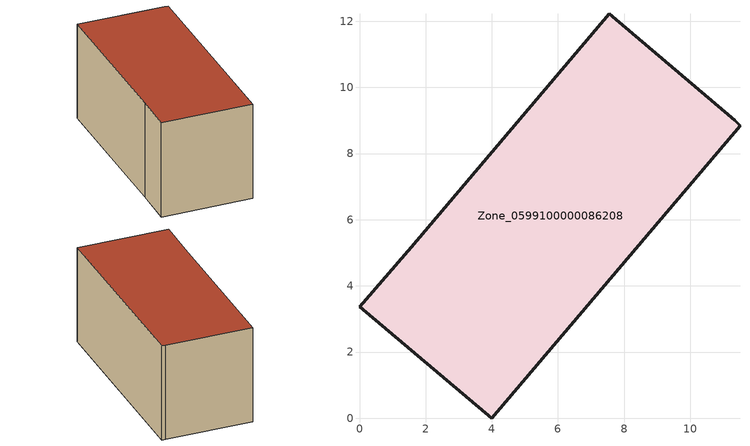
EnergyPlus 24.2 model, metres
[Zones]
Zone_0599100000086208
 floor ground (C_G): 11.5,8.85 4,0 0,3.37 1.56,5.16 7.55,12.22 11.34,9.01 z0.11
 wall outside (C_F): 4,0 11.5,8.85 11.34,9.01 7.55,12.22 1.56,5.16 0,3.37 4,0 z0.11:5.79
 roof outside (C_R): 11.34,9.01 7.55,12.22 1.56,5.16 0,3.37 4,0 11.5,8.85 z5.79
[BUILDING]
Pand.0599100000086208: North Axis=0; Terrain=City; Loads Convergence Tolerance Value=0.04; Temperature Convergence Tolerance Value=0.4; Solar Distribution=FullExterior; Maximum Number of Warmup Days=25; Minimum Number of Warmup Days=1
[Site:Location]
Rotterdam.The.Hague.AP_ZH_NLD Design_Conditions: Latitude=51.96; Longitude=4.45; Time Zone=1; Elevation=-4.5
[SITE:GROUNDTEMPERATURE:BUILDINGSURFACE]
18, 18, 18, 18, 18, 18, 18, 18, 18, 18, 18, 18
[MATERIAL] Thermal Absorptance=0.9; Solar Absorptance=0.7; Visible Absorptance=0.7
Name | Roughness | Thickness | Conductivity | Density | Specific Heat
G.TI.1946-1964 | MediumSmooth | 0.15 | 1 | 540 | 1210
F.TI.1946-1964 | Rough | 0.3 | 0.857143 | 1920 | 840
R.TI.1946-1964 | MediumRough | 0.2 | 0.277778 | 1500 | 1000
[CONSTRUCTION]
C_G: G.TI.1946-1964
C_F: F.TI.1946-1964
C_R: R.TI.1946-1964
[ZONE]
Zone_0599100000086208: Type=1; Multiplier=1; Ceiling Height=Autocalculate; Volume=Autocalculate; Floor Area=autocalculate; Part of Total Floor Area=Yes
[ZONEINFILTRATION:DESIGNFLOWRATE]
Infil_Zone_0599100000086208: Zone or ZoneList or Space or SpaceList=Zone_0599100000086208; Schedule=AlwaysOn; Design Flow Rate Calculation Method=Flow/Area; Flow Rate per Floor Area=0.003; Constant Term Coefficient=1; Temperature Term Coefficient=0; Velocity Term Coefficient=0; Velocity Squared Term Coefficient=0
[HVACTEMPLATE:ZONE:IDEALLOADSAIRSYSTEM]
Zone_0599100000086208: Maximum Heating Supply Air Temperature=50; Minimum Cooling Supply Air Temperature=13; Maximum Heating Supply Air Humidity Ratio=0.0156; Minimum Cooling Supply Air Humidity Ratio=0.0077; Heating Limit=NoLimit; Cooling Limit=NoLimit; Dehumidification Control Type=ConstantSensibleHeatRatio; Cooling Sensible Heat Ratio=0.7; Dehumidification Setpoint=60; Humidification Control Type=None; Humidification Setpoint=30; Outdoor Air Method=None; Outdoor Air Flow Rate per Person=0.00944; Outdoor Air Flow Rate per Zone Floor Area=0; Outdoor Air Flow Rate per Zone=0; Demand Controlled Ventilation Type=None; Outdoor Air Economizer Type=NoEconomizer; Heat Recovery Type=None; Sensible Heat Recovery Effectiveness=0.7; Latent Heat Recovery Effectiveness=0.65
[ZONECONTROL:THERMOSTAT]
ThermostatControl_Zone_0599100000086208: Zone or ZoneList=Zone_0599100000086208; Control Type Schedule=DualSetpointControlType; Control 1=Thermostat_Zone_0599100000086208; Temperature Difference Between Cutout And Setpoint=0
[THERMOSTATSETPOINT:DUALSETPOINT]
Thermostat_Zone_0599100000086208: Heating Setpoint Temperature Schedule=HeatingSetpoint_Zone_0599100000086208; Cooling Setpoint Temperature Schedule=CoolingSetpoint_Zone_0599100000086208
[SCHEDULE:COMPACT]
HeatingSetpoint_Zone_0599100000086208: Through: 12/31, For: AllDays, Until: 24:00, 21
CoolingSetpoint_Zone_0599100000086208: Through: 12/31, For: AllDays, Until: 24:00, 24
DualSetpointControlType: Through: 12/31, For: AllDays, Until: 24:00, 4
AlwaysOn: Through: 12/31, For: AllDays, Until: 24:00, 1
